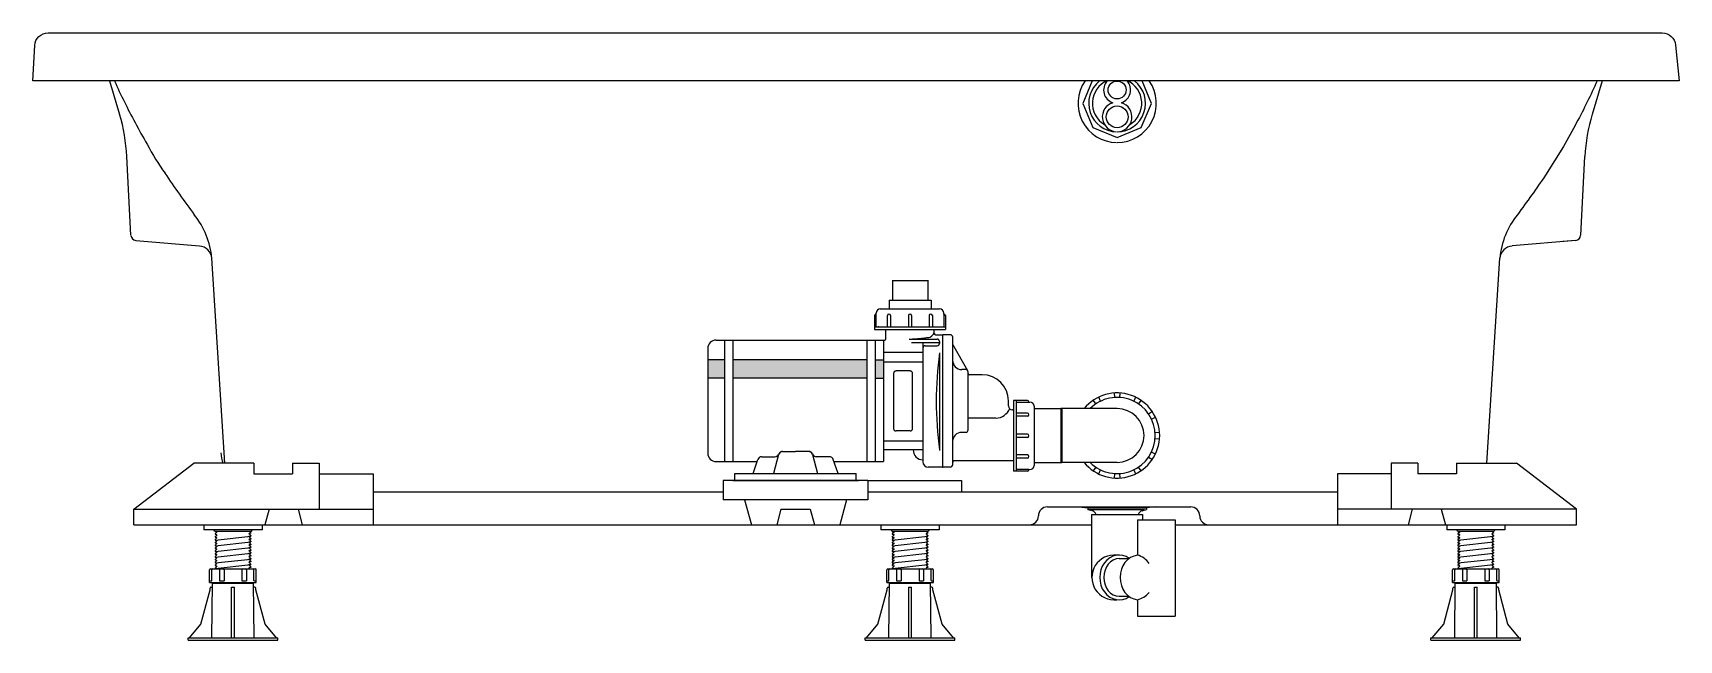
# Model space of a CAD drawing. Header units: millimetres. Extents: x -1244.01 to -1242.51, y 2235.8 to 2236.36.
import ezdxf

# ---------------------------------------------------------------- set-up
doc = ezdxf.new("R2010")
doc.units = ezdxf.units.MM
doc.layers.add('jacuzzi', color=1, linetype='Continuous')

msp = doc.modelspace()

# ---------------------------------------------------------------- hatches: boundary and pattern name
at = {"layer": 'jacuzzi'}
h = msp.add_hatch(color=256, dxfattribs=at)
h.paths.add_polyline_path([(-1243.4, 2236.0593), (-1243.4, 2236.0425), (-1243.3848, 2236.0425), (-1243.3848, 2236.0593)])
h.paths.add_polyline_path([(-1243.2552, 2236.0425), (-1243.2552, 2236.0593), (-1243.3772, 2236.0593), (-1243.3772, 2236.0425)])
h.paths.add_polyline_path([(-1243.24, 2236.0593), (-1243.2476, 2236.0593), (-1243.2476, 2236.0425), (-1243.24, 2236.0425)])

# ---------------------------------------------------------------- linework, layer by layer
for p, q in [((-1243.9451, 2236.3132), (-1243.936, 2236.2828)), ((-1242.5851, 2236.3132), (-1242.5942, 2236.2828)), ((-1242.6204, 2236.2535), (-1242.6367, 2236.2273)), ((-1243.9256, 2236.1726), (-1243.9293, 2236.2445)), ((-1243.9256, 2236.1726), (-1243.9293, 2236.2445)), ((-1242.6046, 2236.1726), (-1242.6008, 2236.2445)), ((-1242.6046, 2236.1726), (-1242.6008, 2236.2445)), ((-1243.9211, 2236.1679), (-1243.8631, 2236.1629)), ((-1242.6091, 2236.1679), (-1242.6671, 2236.1629)), ((-1242.6091, 2236.1679), (-1242.621, 2236.1669)), ((-1243.84, 2235.9649), (-1243.852, 2236.1517)), ((-1242.6902, 2235.9649), (-1242.6782, 2236.1517)), ((-1243.2316, 2236.1315), (-1243.1995, 2236.1315)), ((-1243.2347, 2236.1134), (-1243.1964, 2236.1134)), ((-1243.2465, 2236.1009), (-1243.2465, 2236.1019)), ((-1243.2465, 2236.1008), (-1243.2465, 2236.1018)), ((-1243.2465, 2236.0892), (-1243.2465, 2236.1008)), ((-1243.2428, 2236.1055), (-1243.1887, 2236.1055)), ((-1243.185, 2236.1009), (-1243.185, 2236.1019)), ((-1243.185, 2236.1008), (-1243.185, 2236.1018)), ((-1243.185, 2236.1008), (-1243.185, 2236.0892)), ((-1243.248, 2236.0892), (-1243.1835, 2236.0892)), ((-1243.248, 2236.0868), (-1243.1835, 2236.0868)), ((-1243.2377, 2236.0782), (-1243.2377, 2236.0868)), ((-1243.1936, 2236.0832), (-1243.1936, 2236.0868)), ((-1243.1924, 2236.082), (-1243.1859, 2236.082)), ((-1243.1924, 2236.082), (-1243.1859, 2236.082)), ((-1243.1859, 2235.9614), (-1243.1859, 2236.082)), ((-1243.1859, 2235.9614), (-1243.1859, 2236.082)), ((-1243.1791, 2236.082), (-1243.1859, 2236.082)), ((-1243.4, 2236.0695), (-1243.4, 2235.974)), ((-1243.4, 2236.0695), (-1243.4, 2235.974)), ((-1243.3924, 2236.0771), (-1243.2388, 2236.0771)), ((-1243.3848, 2236.0771), (-1243.3848, 2235.9664)), ((-1243.3848, 2236.0771), (-1243.3848, 2235.9664)), ((-1243.3772, 2236.0771), (-1243.3772, 2235.9664)), ((-1243.3772, 2236.0771), (-1243.3772, 2235.9664)), ((-1243.2552, 2236.0771), (-1243.2552, 2235.9664)), ((-1243.2476, 2236.0771), (-1243.2476, 2235.9664)), ((-1243.24, 2236.0771), (-1243.24, 2235.9772)), ((-1243.24, 2236.0755), (-1243.24, 2235.9772)), ((-1243.24, 2236.0661), (-1243.204, 2236.0661)), ((-1243.2166, 2236.078), (-1243.191, 2236.078)), ((-1243.2144, 2236.0749), (-1243.1888, 2236.0749)), ((-1243.2019, 2236.072), (-1243.191, 2236.072)), ((-1243.1888, 2236.0759), (-1243.1888, 2236.0741)), ((-1243.1888, 2236.0759), (-1243.1888, 2236.0742)), ((-1243.1768, 2235.9637), (-1243.1768, 2236.0797)), ((-1243.1631, 2236.0492), (-1243.1768, 2236.073)), ((-1243.3848, 2236.0593), (-1243.4, 2236.0593)), ((-1243.2552, 2236.0593), (-1243.3772, 2236.0593)), ((-1243.2476, 2236.0593), (-1243.24, 2236.0593)), ((-1243.24, 2236.0573), (-1243.204, 2236.0573)), ((-1243.1888, 2236.0646), (-1243.1888, 2235.9765)), ((-1243.165, 2236.0503), (-1243.1686, 2236.0503)), ((-1243.3848, 2236.0425), (-1243.4, 2236.0425)), ((-1243.2552, 2236.0425), (-1243.3772, 2236.0425)), ((-1243.2476, 2236.0425), (-1243.24, 2236.0425)), ((-1243.2306, 2235.9966), (-1243.2306, 2236.0467)), ((-1243.2156, 2236.049), (-1243.2284, 2236.049)), ((-1243.2134, 2235.9966), (-1243.2134, 2236.0467)), ((-1243.1628, 2235.9954), (-1243.1628, 2236.048)), ((-1243.1499, 2236.0456), (-1243.1616, 2236.0456)), ((-1243.126, 2236.0172), (-1243.126, 2236.0217)), ((-1243.1214, 2236.0222), (-1243.1214, 2235.9577)), ((-1243.119, 2236.0222), (-1243.119, 2235.9577)), ((-1243.119, 2236.0207), (-1243.1064, 2236.0207)), ((-1243.0488, 2236.0222), (-1243.0465, 2236.0188)), ((-1243.0421, 2236.0214), (-1243.0438, 2236.0251)), ((-1243.0298, 2236.0288), (-1243.0295, 2236.0248)), ((-1243.0244, 2236.0248), (-1243.0241, 2236.0288)), ((-1243.0101, 2236.0251), (-1243.0119, 2236.0214)), ((-1243.0074, 2236.0188), (-1243.0051, 2236.0222)), ((-1243.1374, 2236.006), (-1243.1628, 2236.006)), ((-1243.122, 2236.0136), (-1243.1224, 2236.0136)), ((-1243.1027, 2236.0171), (-1243.1027, 2235.9629)), ((-1243.1027, 2236.017), (-1243.1027, 2235.9629)), ((-1243.1027, 2236.0147), (-1243.0774, 2236.0147)), ((-1243.027, 2236.0147), (-1243.0784, 2236.0147)), ((-1243.0784, 2236.0147), (-1243.0784, 2235.9657)), ((-1243.0774, 2236.0147), (-1243.0774, 2235.9657)), ((-1243.0774, 2236.0114), (-1243.0774, 2235.972)), ((-1243.0774, 2236.0113), (-1243.0774, 2235.969)), ((-1242.9949, 2236.012), (-1242.9983, 2236.0097)), ((-1242.9957, 2236.0052), (-1242.992, 2236.007)), ((-1243.2156, 2235.9944), (-1243.2284, 2235.9944)), ((-1243.165, 2235.9931), (-1243.1686, 2235.9931)), ((-1242.9883, 2235.993), (-1242.9924, 2235.9927)), ((-1243.3318, 2235.9756), (-1243.32, 2235.9756)), ((-1243.3318, 2235.9756), (-1243.32, 2235.9756)), ((-1243.3081, 2235.9756), (-1243.32, 2235.9756)), ((-1243.3081, 2235.9756), (-1243.32, 2235.9756)), ((-1243.24, 2235.9853), (-1243.24, 2235.9772)), ((-1243.24, 2235.9853), (-1243.24, 2235.9772)), ((-1243.24, 2235.9853), (-1243.204, 2235.9853)), ((-1243.204, 2235.9772), (-1243.24, 2235.9772)), ((-1243.24, 2235.9772), (-1243.24, 2235.9664)), ((-1243.24, 2235.9772), (-1243.24, 2235.9664)), ((-1243.204, 2235.9853), (-1243.204, 2235.9772)), ((-1243.204, 2235.9853), (-1243.204, 2235.9772)), ((-1243.0774, 2235.975), (-1243.0774, 2235.972)), ((-1242.992, 2235.9733), (-1242.9957, 2235.9751)), ((-1242.9924, 2235.9876), (-1242.9883, 2235.9873)), ((-1243.9231, 2235.9232), (-1243.8682, 2235.9649)), ((-1243.8136, 2235.9649), (-1243.8682, 2235.9649)), ((-1243.8136, 2235.9649), (-1243.8136, 2235.9552)), ((-1243.7785, 2235.9649), (-1243.7541, 2235.9649)), ((-1243.7785, 2235.9649), (-1243.7785, 2235.9552)), ((-1243.7541, 2235.9649), (-1243.7541, 2235.9232)), ((-1243.3924, 2235.9664), (-1243.355, 2235.9664)), ((-1243.3924, 2235.9664), (-1243.355, 2235.9664)), ((-1243.3586, 2235.9555), (-1243.3544, 2235.9683)), ((-1243.3586, 2235.9555), (-1243.3544, 2235.9683)), ((-1243.3508, 2235.9709), (-1243.3389, 2235.9709)), ((-1243.3508, 2235.9708), (-1243.3389, 2235.9708)), ((-1243.3355, 2235.9728), (-1243.34, 2235.9555)), ((-1243.3355, 2235.9728), (-1243.34, 2235.9555)), ((-1243.3045, 2235.9728), (-1243.2999, 2235.9555)), ((-1243.3045, 2235.9728), (-1243.2999, 2235.9555)), ((-1243.2892, 2235.9709), (-1243.3011, 2235.9709)), ((-1243.2892, 2235.9708), (-1243.3011, 2235.9708)), ((-1243.2813, 2235.9555), (-1243.2856, 2235.9683)), ((-1243.2813, 2235.9555), (-1243.2856, 2235.9683)), ((-1243.2849, 2235.9664), (-1243.24, 2235.9664)), ((-1243.204, 2235.968), (-1243.204, 2235.9662)), ((-1243.204, 2235.9679), (-1243.204, 2235.9662)), ((-1243.1859, 2235.9614), (-1243.1992, 2235.9614)), ((-1243.1791, 2235.9614), (-1243.1859, 2235.9614)), ((-1243.1214, 2235.9672), (-1243.1757, 2235.9672)), ((-1243.1027, 2235.9657), (-1243.0774, 2235.9657)), ((-1243.027, 2235.9657), (-1243.0784, 2235.9657)), ((-1243.0465, 2235.9615), (-1243.0488, 2235.9581)), ((-1243.0051, 2235.9581), (-1243.0074, 2235.9615)), ((-1242.9983, 2235.9706), (-1242.9949, 2235.9683)), ((-1242.7529, 2235.9649), (-1242.7772, 2235.9649)), ((-1242.7772, 2235.9649), (-1242.7772, 2235.9232)), ((-1242.7529, 2235.9649), (-1242.7529, 2235.9552)), ((-1242.7178, 2235.9649), (-1242.6632, 2235.9649)), ((-1242.7178, 2235.9649), (-1242.7178, 2235.9552)), ((-1242.6083, 2235.9232), (-1242.6632, 2235.9649)), ((-1243.705, 2235.9552), (-1243.705, 2235.9089)), ((-1243.2541, 2235.9491), (-1243.3859, 2235.9491)), ((-1243.3859, 2235.9491), (-1243.3859, 2235.9316)), ((-1243.3771, 2235.9491), (-1243.2628, 2235.9491)), ((-1243.3752, 2235.9491), (-1243.3752, 2235.9555)), ((-1243.3752, 2235.9491), (-1243.3752, 2235.9555)), ((-1243.3752, 2235.9555), (-1243.2648, 2235.9555)), ((-1243.3752, 2235.9555), (-1243.2648, 2235.9555)), ((-1243.2648, 2235.9491), (-1243.3752, 2235.9491)), ((-1243.2648, 2235.9491), (-1243.2648, 2235.9555)), ((-1243.2648, 2235.9491), (-1243.2648, 2235.9555)), ((-1243.2541, 2235.9491), (-1243.2541, 2235.9316)), ((-1243.2541, 2235.9491), (-1243.1688, 2235.9491)), ((-1243.1688, 2235.9491), (-1243.1688, 2235.9389)), ((-1243.1074, 2235.9592), (-1243.119, 2235.9592)), ((-1243.1074, 2235.9593), (-1243.1064, 2235.9593)), ((-1243.1074, 2235.9592), (-1243.1064, 2235.9592)), ((-1243.0438, 2235.9552), (-1243.0421, 2235.9589)), ((-1243.0295, 2235.9555), (-1243.0298, 2235.9515)), ((-1243.0241, 2235.9515), (-1243.0244, 2235.9555)), ((-1243.0119, 2235.9589), (-1243.0101, 2235.9552)), ((-1242.8263, 2235.9552), (-1242.8263, 2235.9089)), ((-1243.705, 2235.9388), (-1243.3859, 2235.9388)), ((-1243.2541, 2235.9316), (-1243.3859, 2235.9316)), ((-1243.3664, 2235.9316), (-1243.3603, 2235.9089)), ((-1243.2735, 2235.9316), (-1243.2796, 2235.9089)), ((-1243.2541, 2235.9389), (-1242.8263, 2235.9389)), ((-1243.9231, 2235.9232), (-1243.705, 2235.9232)), ((-1243.9231, 2235.9089), (-1243.9231, 2235.9232)), ((-1243.7998, 2235.9232), (-1243.8036, 2235.9089)), ((-1243.7733, 2235.9232), (-1243.7695, 2235.9089)), ((-1243.3334, 2235.9232), (-1243.3372, 2235.9089)), ((-1243.3334, 2235.9232), (-1243.3066, 2235.9232)), ((-1243.3066, 2235.9232), (-1243.3027, 2235.9089)), ((-1243.0905, 2235.9252), (-1242.9599, 2235.9252)), ((-1243.062, 2235.9252), (-1243.0538, 2235.9244)), ((-1243.062, 2235.9252), (-1243.0538, 2235.9244)), ((-1243.0538, 2235.9244), (-1243.0001, 2235.9244)), ((-1243.0538, 2235.9244), (-1243.0538, 2235.9227)), ((-1243.0538, 2235.9244), (-1243.0538, 2235.9227)), ((-1243.0538, 2235.9227), (-1243.002, 2235.9227)), ((-1243.0499, 2235.9217), (-1243.0538, 2235.9227)), ((-1243.05, 2235.8609), (-1243.05, 2235.9182)), ((-1243.05, 2235.9182), (-1243.0039, 2235.9182)), ((-1243.0041, 2235.9217), (-1243.0001, 2235.9227)), ((-1243.0039, 2235.9182), (-1243.0039, 2235.9135)), ((-1242.992, 2235.9252), (-1243.0001, 2235.9244)), ((-1242.992, 2235.9252), (-1243.0001, 2235.9244)), ((-1243.0001, 2235.9244), (-1243.0001, 2235.9227)), ((-1243.0001, 2235.9244), (-1243.0001, 2235.9227)), ((-1242.6083, 2235.9232), (-1242.8263, 2235.9232)), ((-1242.758, 2235.9232), (-1242.7619, 2235.9089)), ((-1242.7316, 2235.9232), (-1242.7278, 2235.9089)), ((-1242.6083, 2235.9089), (-1242.6083, 2235.9232)), ((-1243.9231, 2235.9089), (-1243.05, 2235.9089)), ((-1243.864, 2235.9089), (-1243.8013, 2235.9089)), ((-1243.8592, 2235.9089), (-1243.8592, 2235.9042)), ((-1243.8592, 2235.9089), (-1243.8592, 2235.9042)), ((-1243.8061, 2235.9042), (-1243.8592, 2235.9042)), ((-1243.8494, 2235.9038), (-1243.8494, 2235.9038)), ((-1243.8494, 2235.903), (-1243.8484, 2235.903)), ((-1243.8489, 2235.903), (-1243.8489, 2235.9028)), ((-1243.8489, 2235.9028), (-1243.8474, 2235.9026)), ((-1243.8473, 2235.9023), (-1243.8489, 2235.9006)), ((-1243.8489, 2235.9006), (-1243.8489, 2235.9002)), ((-1243.8489, 2235.9002), (-1243.8474, 2235.9)), ((-1243.8484, 2235.903), (-1243.8159, 2235.903)), ((-1243.818, 2235.9006), (-1243.8164, 2235.8989)), ((-1243.8164, 2235.9011), (-1243.8179, 2235.9009)), ((-1243.8171, 2235.9022), (-1243.8164, 2235.9015)), ((-1243.8164, 2235.9015), (-1243.8164, 2235.9011)), ((-1243.8061, 2235.9089), (-1243.8061, 2235.9042)), ((-1243.8061, 2235.9089), (-1243.8061, 2235.9042)), ((-1243.247, 2235.9089), (-1243.1843, 2235.9089)), ((-1243.2422, 2235.9089), (-1243.2422, 2235.9042)), ((-1243.2422, 2235.9089), (-1243.2422, 2235.9042)), ((-1243.1891, 2235.9042), (-1243.2422, 2235.9042)), ((-1243.2324, 2235.9038), (-1243.2324, 2235.9038)), ((-1243.2324, 2235.903), (-1243.2314, 2235.903)), ((-1243.232, 2235.903), (-1243.232, 2235.9028)), ((-1243.232, 2235.9028), (-1243.2304, 2235.9026)), ((-1243.2303, 2235.9023), (-1243.232, 2235.9006)), ((-1243.232, 2235.9006), (-1243.232, 2235.9002)), ((-1243.232, 2235.9002), (-1243.2304, 2235.9)), ((-1243.2314, 2235.903), (-1243.1989, 2235.903)), ((-1243.2011, 2235.9006), (-1243.1994, 2235.8989)), ((-1243.1994, 2235.9011), (-1243.201, 2235.9009)), ((-1243.2001, 2235.9022), (-1243.1994, 2235.9015)), ((-1243.1994, 2235.9015), (-1243.1994, 2235.9011)), ((-1243.1891, 2235.9089), (-1243.1891, 2235.9042)), ((-1243.1891, 2235.9089), (-1243.1891, 2235.9042)), ((-1243.0085, 2235.9135), (-1243.0085, 2235.8812)), ((-1243.0085, 2235.9135), (-1242.9741, 2235.9135)), ((-1242.9741, 2235.9135), (-1242.9741, 2235.8257)), ((-1242.9741, 2235.9089), (-1242.6083, 2235.9089)), ((-1242.7315, 2235.9089), (-1242.6688, 2235.9089)), ((-1242.7267, 2235.9089), (-1242.7267, 2235.9042)), ((-1242.7267, 2235.9089), (-1242.7267, 2235.9042)), ((-1242.6736, 2235.9042), (-1242.7267, 2235.9042)), ((-1242.7169, 2235.9038), (-1242.7169, 2235.9038)), ((-1242.7169, 2235.903), (-1242.7159, 2235.903)), ((-1242.7164, 2235.903), (-1242.7164, 2235.9028)), ((-1242.7164, 2235.9028), (-1242.7149, 2235.9026)), ((-1242.7148, 2235.9023), (-1242.7164, 2235.9006)), ((-1242.7164, 2235.9006), (-1242.7164, 2235.9002)), ((-1242.7164, 2235.9002), (-1242.7149, 2235.9)), ((-1242.7159, 2235.903), (-1242.6834, 2235.903)), ((-1242.6855, 2235.9006), (-1242.6839, 2235.8989)), ((-1242.6839, 2235.9011), (-1242.6854, 2235.9009)), ((-1242.6846, 2235.9022), (-1242.6839, 2235.9015)), ((-1242.6839, 2235.9015), (-1242.6839, 2235.9011)), ((-1242.6736, 2235.9089), (-1242.6736, 2235.9042)), ((-1242.6736, 2235.9089), (-1242.6736, 2235.9042)), ((-1243.8494, 2235.8986), (-1243.8494, 2235.8986)), ((-1243.8473, 2235.8997), (-1243.8489, 2235.898)), ((-1243.8489, 2235.895), (-1243.8164, 2235.8985)), ((-1243.8489, 2235.898), (-1243.8489, 2235.8976)), ((-1243.8489, 2235.8976), (-1243.8474, 2235.8974)), ((-1243.8473, 2235.8971), (-1243.8489, 2235.8954)), ((-1243.8489, 2235.8954), (-1243.8489, 2235.895)), ((-1243.8489, 2235.895), (-1243.8474, 2235.8948)), ((-1243.8473, 2235.8945), (-1243.8489, 2235.8928)), ((-1243.8489, 2235.8898), (-1243.8164, 2235.8933)), ((-1243.8489, 2235.8928), (-1243.8489, 2235.8924)), ((-1243.8489, 2235.8924), (-1243.8474, 2235.8922)), ((-1243.8473, 2235.8919), (-1243.8489, 2235.8902)), ((-1243.8489, 2235.8902), (-1243.8489, 2235.8898)), ((-1243.8489, 2235.8898), (-1243.8474, 2235.8896)), ((-1243.8473, 2235.8893), (-1243.8489, 2235.8876)), ((-1243.8489, 2235.8846), (-1243.8164, 2235.8881)), ((-1243.8489, 2235.8876), (-1243.8489, 2235.8872)), ((-1243.8489, 2235.8872), (-1243.8474, 2235.887)), ((-1243.8473, 2235.8867), (-1243.8489, 2235.885)), ((-1243.8489, 2235.885), (-1243.8489, 2235.8846)), ((-1243.818, 2235.898), (-1243.8164, 2235.8963)), ((-1243.818, 2235.8954), (-1243.8164, 2235.8937)), ((-1243.818, 2235.8928), (-1243.8164, 2235.8911)), ((-1243.818, 2235.8902), (-1243.8164, 2235.8885)), ((-1243.818, 2235.8876), (-1243.8164, 2235.886)), ((-1243.818, 2235.885), (-1243.8164, 2235.8834)), ((-1243.8164, 2235.8985), (-1243.8179, 2235.8983)), ((-1243.8164, 2235.8959), (-1243.8179, 2235.8957)), ((-1243.8164, 2235.8933), (-1243.8179, 2235.8931)), ((-1243.8164, 2235.8907), (-1243.8179, 2235.8905)), ((-1243.8164, 2235.8881), (-1243.8179, 2235.8879)), ((-1243.8164, 2235.8855), (-1243.8179, 2235.8853)), ((-1243.8164, 2235.8989), (-1243.8164, 2235.8985)), ((-1243.8164, 2235.8963), (-1243.8164, 2235.8959)), ((-1243.8164, 2235.8937), (-1243.8164, 2235.8933)), ((-1243.8164, 2235.8911), (-1243.8164, 2235.8907)), ((-1243.8164, 2235.8885), (-1243.8164, 2235.8881)), ((-1243.8164, 2235.886), (-1243.8164, 2235.8855)), ((-1243.2324, 2235.8986), (-1243.2324, 2235.8986)), ((-1243.2303, 2235.8997), (-1243.232, 2235.898)), ((-1243.232, 2235.895), (-1243.1994, 2235.8985)), ((-1243.232, 2235.898), (-1243.232, 2235.8976)), ((-1243.232, 2235.8976), (-1243.2304, 2235.8974)), ((-1243.2303, 2235.8971), (-1243.232, 2235.8954)), ((-1243.232, 2235.8954), (-1243.232, 2235.895)), ((-1243.232, 2235.895), (-1243.2304, 2235.8948)), ((-1243.2303, 2235.8945), (-1243.232, 2235.8928)), ((-1243.232, 2235.8898), (-1243.1994, 2235.8933)), ((-1243.232, 2235.8928), (-1243.232, 2235.8924)), ((-1243.232, 2235.8924), (-1243.2304, 2235.8922)), ((-1243.2303, 2235.8919), (-1243.232, 2235.8902)), ((-1243.232, 2235.8902), (-1243.232, 2235.8898)), ((-1243.232, 2235.8898), (-1243.2304, 2235.8896)), ((-1243.2303, 2235.8893), (-1243.232, 2235.8876)), ((-1243.232, 2235.8846), (-1243.1994, 2235.8881)), ((-1243.232, 2235.8876), (-1243.232, 2235.8872)), ((-1243.232, 2235.8872), (-1243.2304, 2235.887)), ((-1243.2303, 2235.8867), (-1243.232, 2235.885)), ((-1243.232, 2235.885), (-1243.232, 2235.8846)), ((-1243.2011, 2235.898), (-1243.1994, 2235.8963)), ((-1243.2011, 2235.8954), (-1243.1994, 2235.8937)), ((-1243.2011, 2235.8928), (-1243.1994, 2235.8911)), ((-1243.2011, 2235.8902), (-1243.1994, 2235.8885)), ((-1243.2011, 2235.8876), (-1243.1994, 2235.886)), ((-1243.2011, 2235.885), (-1243.1994, 2235.8834)), ((-1243.1994, 2235.8985), (-1243.201, 2235.8983)), ((-1243.1994, 2235.8959), (-1243.201, 2235.8957)), ((-1243.1994, 2235.8933), (-1243.201, 2235.8931)), ((-1243.1994, 2235.8907), (-1243.201, 2235.8905)), ((-1243.1994, 2235.8881), (-1243.201, 2235.8879)), ((-1243.1994, 2235.8855), (-1243.201, 2235.8853)), ((-1243.1994, 2235.8989), (-1243.1994, 2235.8985)), ((-1243.1994, 2235.8963), (-1243.1994, 2235.8959)), ((-1243.1994, 2235.8937), (-1243.1994, 2235.8933)), ((-1243.1994, 2235.8911), (-1243.1994, 2235.8907)), ((-1243.1994, 2235.8885), (-1243.1994, 2235.8881)), ((-1243.1994, 2235.886), (-1243.1994, 2235.8855)), ((-1242.7169, 2235.8986), (-1242.7169, 2235.8986)), ((-1242.7148, 2235.8997), (-1242.7164, 2235.898)), ((-1242.7164, 2235.895), (-1242.6839, 2235.8985)), ((-1242.7164, 2235.898), (-1242.7164, 2235.8976)), ((-1242.7164, 2235.8976), (-1242.7149, 2235.8974)), ((-1242.7148, 2235.8971), (-1242.7164, 2235.8954)), ((-1242.7164, 2235.8954), (-1242.7164, 2235.895)), ((-1242.7164, 2235.895), (-1242.7149, 2235.8948)), ((-1242.7148, 2235.8945), (-1242.7164, 2235.8928)), ((-1242.7164, 2235.8898), (-1242.6839, 2235.8933)), ((-1242.7164, 2235.8928), (-1242.7164, 2235.8924)), ((-1242.7164, 2235.8924), (-1242.7149, 2235.8922)), ((-1242.7148, 2235.8919), (-1242.7164, 2235.8902)), ((-1242.7164, 2235.8902), (-1242.7164, 2235.8898)), ((-1242.7164, 2235.8898), (-1242.7149, 2235.8896)), ((-1242.7148, 2235.8893), (-1242.7164, 2235.8876)), ((-1242.7164, 2235.8846), (-1242.6839, 2235.8881)), ((-1242.7164, 2235.8876), (-1242.7164, 2235.8872)), ((-1242.7164, 2235.8872), (-1242.7149, 2235.887)), ((-1242.7148, 2235.8867), (-1242.7164, 2235.885)), ((-1242.7164, 2235.885), (-1242.7164, 2235.8846)), ((-1242.6855, 2235.898), (-1242.6839, 2235.8963)), ((-1242.6855, 2235.8954), (-1242.6839, 2235.8937)), ((-1242.6855, 2235.8928), (-1242.6839, 2235.8911)), ((-1242.6855, 2235.8902), (-1242.6839, 2235.8885)), ((-1242.6855, 2235.8876), (-1242.6839, 2235.886)), ((-1242.6855, 2235.885), (-1242.6839, 2235.8834)), ((-1242.6839, 2235.8985), (-1242.6854, 2235.8983)), ((-1242.6839, 2235.8959), (-1242.6854, 2235.8957)), ((-1242.6839, 2235.8933), (-1242.6854, 2235.8931)), ((-1242.6839, 2235.8907), (-1242.6854, 2235.8905)), ((-1242.6839, 2235.8881), (-1242.6854, 2235.8879)), ((-1242.6839, 2235.8855), (-1242.6854, 2235.8853)), ((-1242.6839, 2235.8989), (-1242.6839, 2235.8985)), ((-1242.6839, 2235.8963), (-1242.6839, 2235.8959)), ((-1242.6839, 2235.8937), (-1242.6839, 2235.8933)), ((-1242.6839, 2235.8911), (-1242.6839, 2235.8907)), ((-1242.6839, 2235.8885), (-1242.6839, 2235.8881)), ((-1242.6839, 2235.886), (-1242.6839, 2235.8855)), ((-1243.8489, 2235.8846), (-1243.8474, 2235.8844)), ((-1243.8473, 2235.8841), (-1243.8489, 2235.8825)), ((-1243.8489, 2235.8794), (-1243.8164, 2235.8829)), ((-1243.8489, 2235.8825), (-1243.8489, 2235.882)), ((-1243.8489, 2235.882), (-1243.8474, 2235.8818)), ((-1243.8473, 2235.8815), (-1243.8489, 2235.8799)), ((-1243.8489, 2235.8799), (-1243.8489, 2235.8794)), ((-1243.8489, 2235.8794), (-1243.8474, 2235.8792)), ((-1243.8473, 2235.8789), (-1243.8489, 2235.8773)), ((-1243.8489, 2235.8743), (-1243.8164, 2235.8777)), ((-1243.8489, 2235.8773), (-1243.8489, 2235.8768)), ((-1243.8489, 2235.8768), (-1243.8474, 2235.8767)), ((-1243.8473, 2235.8763), (-1243.8489, 2235.8747)), ((-1243.8489, 2235.8747), (-1243.8489, 2235.8743)), ((-1243.8489, 2235.8743), (-1243.8474, 2235.8741)), ((-1243.8473, 2235.8737), (-1243.8489, 2235.8721)), ((-1243.8489, 2235.8691), (-1243.8164, 2235.8726)), ((-1243.8489, 2235.8721), (-1243.8489, 2235.8717)), ((-1243.8489, 2235.8717), (-1243.8474, 2235.8715)), ((-1243.8473, 2235.8711), (-1243.8489, 2235.8695)), ((-1243.818, 2235.8824), (-1243.8164, 2235.8808)), ((-1243.818, 2235.8798), (-1243.8164, 2235.8782)), ((-1243.818, 2235.8772), (-1243.8164, 2235.8756)), ((-1243.818, 2235.8746), (-1243.8164, 2235.873)), ((-1243.818, 2235.8721), (-1243.8164, 2235.8704)), ((-1243.8164, 2235.8829), (-1243.8179, 2235.8827)), ((-1243.8164, 2235.8803), (-1243.8179, 2235.8802)), ((-1243.8164, 2235.8777), (-1243.8179, 2235.8776)), ((-1243.8164, 2235.8752), (-1243.8179, 2235.875)), ((-1243.8164, 2235.8726), (-1243.8179, 2235.8724)), ((-1243.8164, 2235.8834), (-1243.8164, 2235.8829)), ((-1243.8164, 2235.8808), (-1243.8164, 2235.8803)), ((-1243.8164, 2235.8782), (-1243.8164, 2235.8777)), ((-1243.8164, 2235.8756), (-1243.8164, 2235.8752)), ((-1243.8164, 2235.873), (-1243.8164, 2235.8726)), ((-1243.8164, 2235.8704), (-1243.8164, 2235.87)), ((-1243.232, 2235.8846), (-1243.2304, 2235.8844)), ((-1243.2303, 2235.8841), (-1243.232, 2235.8825)), ((-1243.232, 2235.8794), (-1243.1994, 2235.8829)), ((-1243.232, 2235.8825), (-1243.232, 2235.882)), ((-1243.232, 2235.882), (-1243.2304, 2235.8818)), ((-1243.2303, 2235.8815), (-1243.232, 2235.8799)), ((-1243.232, 2235.8799), (-1243.232, 2235.8794)), ((-1243.232, 2235.8794), (-1243.2304, 2235.8792)), ((-1243.2303, 2235.8789), (-1243.232, 2235.8773)), ((-1243.232, 2235.8743), (-1243.1994, 2235.8777)), ((-1243.232, 2235.8773), (-1243.232, 2235.8768)), ((-1243.232, 2235.8768), (-1243.2304, 2235.8767)), ((-1243.2303, 2235.8763), (-1243.232, 2235.8747)), ((-1243.232, 2235.8747), (-1243.232, 2235.8743)), ((-1243.232, 2235.8743), (-1243.2304, 2235.8741)), ((-1243.2303, 2235.8737), (-1243.232, 2235.8721)), ((-1243.232, 2235.8691), (-1243.1994, 2235.8726)), ((-1243.232, 2235.8721), (-1243.232, 2235.8717)), ((-1243.232, 2235.8717), (-1243.2304, 2235.8715)), ((-1243.2303, 2235.8711), (-1243.232, 2235.8695)), ((-1243.2011, 2235.8824), (-1243.1994, 2235.8808)), ((-1243.2011, 2235.8798), (-1243.1994, 2235.8782)), ((-1243.2011, 2235.8772), (-1243.1994, 2235.8756)), ((-1243.2011, 2235.8746), (-1243.1994, 2235.873)), ((-1243.2011, 2235.8721), (-1243.1994, 2235.8704)), ((-1243.1994, 2235.8829), (-1243.201, 2235.8827)), ((-1243.1994, 2235.8803), (-1243.201, 2235.8802)), ((-1243.1994, 2235.8777), (-1243.201, 2235.8776)), ((-1243.1994, 2235.8752), (-1243.201, 2235.875)), ((-1243.1994, 2235.8726), (-1243.201, 2235.8724)), ((-1243.1994, 2235.8834), (-1243.1994, 2235.8829)), ((-1243.1994, 2235.8808), (-1243.1994, 2235.8803)), ((-1243.1994, 2235.8782), (-1243.1994, 2235.8777)), ((-1243.1994, 2235.8756), (-1243.1994, 2235.8752)), ((-1243.1994, 2235.873), (-1243.1994, 2235.8726)), ((-1243.1994, 2235.8704), (-1243.1994, 2235.87)), ((-1243.0252, 2235.8781), (-1243.0163, 2235.8781)), ((-1242.7164, 2235.8846), (-1242.7149, 2235.8844)), ((-1242.7148, 2235.8841), (-1242.7164, 2235.8825)), ((-1242.7164, 2235.8794), (-1242.6839, 2235.8829)), ((-1242.7164, 2235.8825), (-1242.7164, 2235.882)), ((-1242.7164, 2235.882), (-1242.7149, 2235.8818)), ((-1242.7148, 2235.8815), (-1242.7164, 2235.8799)), ((-1242.7164, 2235.8799), (-1242.7164, 2235.8794)), ((-1242.7164, 2235.8794), (-1242.7149, 2235.8792)), ((-1242.7148, 2235.8789), (-1242.7164, 2235.8773)), ((-1242.7164, 2235.8743), (-1242.6839, 2235.8777)), ((-1242.7164, 2235.8773), (-1242.7164, 2235.8768)), ((-1242.7164, 2235.8768), (-1242.7149, 2235.8767)), ((-1242.7148, 2235.8763), (-1242.7164, 2235.8747)), ((-1242.7164, 2235.8747), (-1242.7164, 2235.8743)), ((-1242.7164, 2235.8743), (-1242.7149, 2235.8741)), ((-1242.7148, 2235.8737), (-1242.7164, 2235.8721)), ((-1242.7164, 2235.8691), (-1242.6839, 2235.8726)), ((-1242.7164, 2235.8721), (-1242.7164, 2235.8717)), ((-1242.7164, 2235.8717), (-1242.7149, 2235.8715)), ((-1242.7148, 2235.8711), (-1242.7164, 2235.8695)), ((-1242.6855, 2235.8824), (-1242.6839, 2235.8808)), ((-1242.6855, 2235.8798), (-1242.6839, 2235.8782)), ((-1242.6855, 2235.8772), (-1242.6839, 2235.8756)), ((-1242.6855, 2235.8746), (-1242.6839, 2235.873)), ((-1242.6855, 2235.8721), (-1242.6839, 2235.8704)), ((-1242.6839, 2235.8829), (-1242.6854, 2235.8827)), ((-1242.6839, 2235.8803), (-1242.6854, 2235.8802)), ((-1242.6839, 2235.8777), (-1242.6854, 2235.8776)), ((-1242.6839, 2235.8752), (-1242.6854, 2235.875)), ((-1242.6839, 2235.8726), (-1242.6854, 2235.8724)), ((-1242.6839, 2235.8834), (-1242.6839, 2235.8829)), ((-1242.6839, 2235.8808), (-1242.6839, 2235.8803)), ((-1242.6839, 2235.8782), (-1242.6839, 2235.8777)), ((-1242.6839, 2235.8756), (-1242.6839, 2235.8752)), ((-1242.6839, 2235.873), (-1242.6839, 2235.8726)), ((-1242.6839, 2235.8704), (-1242.6839, 2235.87)), ((-1243.8539, 2235.8564), (-1243.8539, 2235.8679)), ((-1243.8539, 2235.8577), (-1243.8523, 2235.8577)), ((-1243.8539, 2235.8564), (-1243.8539, 2235.8573)), ((-1243.8539, 2235.8564), (-1243.8114, 2235.8564)), ((-1243.8531, 2235.8687), (-1243.8122, 2235.8687)), ((-1243.8519, 2235.8581), (-1243.8519, 2235.8679)), ((-1243.8519, 2235.8063), (-1243.8514, 2235.8558)), ((-1243.8514, 2235.8558), (-1243.8139, 2235.8558)), ((-1243.8492, 2235.8687), (-1243.8162, 2235.8687)), ((-1243.8489, 2235.8695), (-1243.8489, 2235.8691)), ((-1243.8489, 2235.8691), (-1243.8474, 2235.8689)), ((-1243.8449, 2235.8687), (-1243.8449, 2235.8577)), ((-1243.8449, 2235.8577), (-1243.8408, 2235.8577)), ((-1243.8408, 2235.8687), (-1243.8408, 2235.8577)), ((-1243.8245, 2235.8687), (-1243.8245, 2235.8577)), ((-1243.8245, 2235.8577), (-1243.8204, 2235.8577)), ((-1243.8204, 2235.8687), (-1243.8204, 2235.8577)), ((-1243.818, 2235.8695), (-1243.8173, 2235.8687)), ((-1243.8164, 2235.87), (-1243.8179, 2235.8698)), ((-1243.8134, 2235.8063), (-1243.8139, 2235.8558)), ((-1243.8135, 2235.8581), (-1243.8135, 2235.8679)), ((-1243.8131, 2235.8577), (-1243.8114, 2235.8577)), ((-1243.8114, 2235.8573), (-1243.8114, 2235.8679)), ((-1243.8114, 2235.8564), (-1243.8114, 2235.8573)), ((-1243.2369, 2235.8564), (-1243.2369, 2235.8679)), ((-1243.2369, 2235.8577), (-1243.2353, 2235.8577)), ((-1243.2369, 2235.8564), (-1243.2369, 2235.8573)), ((-1243.2369, 2235.8564), (-1243.1944, 2235.8564)), ((-1243.2361, 2235.8687), (-1243.1953, 2235.8687)), ((-1243.2349, 2235.8581), (-1243.2349, 2235.8679)), ((-1243.2349, 2235.8063), (-1243.2345, 2235.8558)), ((-1243.2345, 2235.8558), (-1243.1969, 2235.8558)), ((-1243.2322, 2235.8687), (-1243.1992, 2235.8687)), ((-1243.232, 2235.8695), (-1243.232, 2235.8691)), ((-1243.232, 2235.8691), (-1243.2304, 2235.8689)), ((-1243.2279, 2235.8687), (-1243.2279, 2235.8577)), ((-1243.2279, 2235.8577), (-1243.2238, 2235.8577)), ((-1243.2238, 2235.8687), (-1243.2238, 2235.8577)), ((-1243.2075, 2235.8687), (-1243.2075, 2235.8577)), ((-1243.2075, 2235.8577), (-1243.2034, 2235.8577)), ((-1243.2034, 2235.8687), (-1243.2034, 2235.8577)), ((-1243.2011, 2235.8695), (-1243.2003, 2235.8687)), ((-1243.1994, 2235.87), (-1243.201, 2235.8698)), ((-1243.1965, 2235.8063), (-1243.1969, 2235.8558)), ((-1243.1965, 2235.8581), (-1243.1965, 2235.8679)), ((-1243.1961, 2235.8577), (-1243.1944, 2235.8577)), ((-1243.1944, 2235.8573), (-1243.1944, 2235.8679)), ((-1243.1944, 2235.8564), (-1243.1944, 2235.8573)), ((-1242.7214, 2235.8564), (-1242.7214, 2235.8679)), ((-1242.7214, 2235.8577), (-1242.7198, 2235.8577)), ((-1242.7214, 2235.8564), (-1242.7214, 2235.8573)), ((-1242.7214, 2235.8564), (-1242.6789, 2235.8564)), ((-1242.7206, 2235.8687), (-1242.6797, 2235.8687)), ((-1242.7194, 2235.8581), (-1242.7194, 2235.8679)), ((-1242.7194, 2235.8063), (-1242.7189, 2235.8558)), ((-1242.7189, 2235.8558), (-1242.6814, 2235.8558)), ((-1242.7167, 2235.8687), (-1242.6837, 2235.8687)), ((-1242.7164, 2235.8695), (-1242.7164, 2235.8691)), ((-1242.7164, 2235.8691), (-1242.7149, 2235.8689)), ((-1242.7124, 2235.8687), (-1242.7124, 2235.8577)), ((-1242.7124, 2235.8577), (-1242.7083, 2235.8577)), ((-1242.7083, 2235.8687), (-1242.7083, 2235.8577)), ((-1242.692, 2235.8687), (-1242.692, 2235.8577)), ((-1242.692, 2235.8577), (-1242.6879, 2235.8577)), ((-1242.6879, 2235.8687), (-1242.6879, 2235.8577)), ((-1242.6855, 2235.8695), (-1242.6848, 2235.8687)), ((-1242.6839, 2235.87), (-1242.6854, 2235.8698)), ((-1242.6809, 2235.8063), (-1242.6814, 2235.8558)), ((-1242.681, 2235.8581), (-1242.681, 2235.8679)), ((-1242.6806, 2235.8577), (-1242.6789, 2235.8577)), ((-1242.6789, 2235.8573), (-1242.6789, 2235.8679)), ((-1242.6789, 2235.8564), (-1242.6789, 2235.8573)), ((-1243.8619, 2235.8183), (-1243.8535, 2235.8496)), ((-1243.8535, 2235.8496), (-1243.8535, 2235.8512)), ((-1243.8527, 2235.852), (-1243.8514, 2235.852)), ((-1243.8339, 2235.852), (-1243.8314, 2235.852)), ((-1243.8339, 2235.8059), (-1243.8339, 2235.852)), ((-1243.8314, 2235.8059), (-1243.8314, 2235.852)), ((-1243.8127, 2235.852), (-1243.8139, 2235.852)), ((-1243.8118, 2235.8496), (-1243.8118, 2235.8512)), ((-1243.8034, 2235.8183), (-1243.8118, 2235.8496)), ((-1243.2449, 2235.8183), (-1243.2365, 2235.8496)), ((-1243.2365, 2235.8496), (-1243.2365, 2235.8512)), ((-1243.2357, 2235.852), (-1243.2345, 2235.852)), ((-1243.2169, 2235.852), (-1243.2145, 2235.852)), ((-1243.2169, 2235.8059), (-1243.2169, 2235.852)), ((-1243.2145, 2235.8059), (-1243.2145, 2235.852)), ((-1243.1957, 2235.852), (-1243.1969, 2235.852)), ((-1243.1949, 2235.8496), (-1243.1949, 2235.8512)), ((-1243.1865, 2235.8183), (-1243.1949, 2235.8496)), ((-1243.0252, 2235.8438), (-1243.0221, 2235.8438)), ((-1243.0221, 2235.8438), (-1243.0163, 2235.8438)), ((-1243.0085, 2235.8406), (-1243.0085, 2235.8257)), ((-1242.7294, 2235.8183), (-1242.721, 2235.8496)), ((-1242.721, 2235.8496), (-1242.721, 2235.8512)), ((-1242.7202, 2235.852), (-1242.7189, 2235.852)), ((-1242.7014, 2235.852), (-1242.6989, 2235.852)), ((-1242.7014, 2235.8059), (-1242.7014, 2235.852)), ((-1242.6989, 2235.8059), (-1242.6989, 2235.852)), ((-1242.6802, 2235.852), (-1242.6814, 2235.852)), ((-1242.6793, 2235.8496), (-1242.6793, 2235.8512)), ((-1242.6709, 2235.8183), (-1242.6793, 2235.8496)), ((-1243.0085, 2235.8257), (-1242.9741, 2235.8257)), ((-1243.8723, 2235.8059), (-1243.8619, 2235.8183)), ((-1243.7931, 2235.8059), (-1243.8034, 2235.8183)), ((-1243.2553, 2235.8059), (-1243.2449, 2235.8183)), ((-1243.1761, 2235.8059), (-1243.1865, 2235.8183)), ((-1242.7398, 2235.8059), (-1242.7294, 2235.8183)), ((-1242.6606, 2235.8059), (-1242.6709, 2235.8183)), ((-1243.8735, 2235.8059), (-1243.7918, 2235.8059)), ((-1243.8735, 2235.8039), (-1243.8735, 2235.8059)), ((-1243.8735, 2235.8039), (-1243.7918, 2235.8039)), ((-1243.7918, 2235.8039), (-1243.7918, 2235.8059)), ((-1243.2565, 2235.8059), (-1243.1748, 2235.8059)), ((-1243.2565, 2235.8039), (-1243.2565, 2235.8059)), ((-1243.2565, 2235.8039), (-1243.1748, 2235.8039)), ((-1243.1748, 2235.8039), (-1243.1748, 2235.8059)), ((-1242.741, 2235.8059), (-1242.6593, 2235.8059)), ((-1242.741, 2235.8039), (-1242.741, 2235.8059)), ((-1242.741, 2235.8039), (-1242.6593, 2235.8039)), ((-1242.6593, 2235.8039), (-1242.6593, 2235.8059))]:
    msp.add_line(p, q, dxfattribs=at)
msp.add_lwpolyline([(-1244.0133, 2236.3455, -0.396768), (-1244.0011, 2236.357), (-1242.5303, 2236.357, -0.385314), (-1242.5181, 2236.3459), (-1242.5149, 2236.3132), (-1244.0149, 2236.3132)], format="xyb", close=True, dxfattribs=at)
for points in [[(-1243.0496, 2236.3132), (-1243.0581, 2236.2928), (-1243.049, 2236.2708), (-1243.027, 2236.2617)], [(-1243.027, 2236.2617), (-1243.005, 2236.2708), (-1242.9958, 2236.2928), (-1243.0043, 2236.3132)], [(-1243.2316, 2236.1316), (-1243.2316, 2236.1134)], [(-1243.1995, 2236.1316), (-1243.1995, 2236.1134)], [(-1243.2347, 2236.1134), (-1243.2347, 2236.1055)], [(-1243.1964, 2236.1134), (-1243.1964, 2236.1055)], [(-1243.248, 2236.0994), (-1243.248, 2236.0868)], [(-1243.2364, 2236.0994), (-1243.2364, 2236.0892)], [(-1243.2335, 2236.0994), (-1243.2335, 2236.0892)], [(-1243.2172, 2236.0994), (-1243.2172, 2236.0892)], [(-1243.2143, 2236.0994), (-1243.2143, 2236.0892)], [(-1243.1982, 2236.0994), (-1243.1982, 2236.0892)], [(-1243.1953, 2236.0994), (-1243.1953, 2236.0892)], [(-1243.1835, 2236.0994), (-1243.1835, 2236.0868)], [(-1243.204, 2236.0749), (-1243.204, 2235.9853)], [(-1243.1088, 2236.0222), (-1243.1214, 2236.0222)], [(-1243.1088, 2236.0106), (-1243.119, 2236.0106)], [(-1243.1088, 2236.0077), (-1243.119, 2236.0077)], [(-1243.1088, 2235.9914), (-1243.119, 2235.9914)], [(-1243.204, 2235.9772), (-1243.204, 2235.9732), (-1243.204, 2235.968)], [(-1243.204, 2235.9772), (-1243.204, 2235.9732), (-1243.204, 2235.9679)], [(-1243.1088, 2235.9885), (-1243.119, 2235.9885)], [(-1243.1088, 2235.9725), (-1243.119, 2235.9725)], [(-1243.1088, 2235.9695), (-1243.119, 2235.9695)], [(-1243.8136, 2235.9552), (-1243.7785, 2235.9552)], [(-1243.7541, 2235.9552), (-1243.705, 2235.9552)], [(-1243.1088, 2235.9577), (-1243.1214, 2235.9577)], [(-1242.7772, 2235.9552), (-1242.8263, 2235.9552)], [(-1242.7178, 2235.9552), (-1242.7529, 2235.9552)]]:
    msp.add_lwpolyline(points, dxfattribs=at)
msp.add_lwpolyline([(-1243.2166, 2236.078, 0.008376), (-1243.2101, 2236.0784, 0.008376), (-1243.2036, 2236.079, 0.00574), (-1243.1992, 2236.0795, 0.000724), (-1243.1986, 2236.0796)], format="xyb", dxfattribs=at)
for centre, radius in [((-1243.027, 2236.305), 0.00817), ((-1243.027, 2236.2805), 0.00993)]:
    msp.add_circle(centre, radius, dxfattribs=at)
for centre, radius, start, end in [((-1243.027, 2236.2928), 0.0357, 145.0254, 269.2976), ((-1243.027, 2236.2928), 0.0259, 127.9118, 269.0332), ((-1243.027, 2236.2928), 0.0225, 113.5565, 239.2486), ((-1243.027, 2236.305), 0.0123, 137.936, 251.3518), ((-1243.027, 2236.2928), 0.0259, 270, 52.0882), ((-1243.027, 2236.2928), 0.0357, 270, 34.9746), ((-1243.027, 2236.305), 0.0123, 288.6482, 42.064), ((-1243.027, 2236.2928), 0.0225, 300.7514, 66.4435), ((-1243.027, 2236.2805), 0.0135, 106.8991, 268.1394), ((-1243.027, 2236.2805), 0.0135, 270, 73.1009), ((-1244.0924, 2236.236), 0.1633, 3, 16.664), ((-1242.4377, 2236.236), 0.1633, 163.336, 177), ((-1243.6671, 2236.3875), 0.2772, 208.4143, 214.8539), ((-1243.9252, 2236.1453), 0.0735, 5, 38.7727), ((-1242.605, 2236.1453), 0.0735, 141.2273, 175), ((-1243.9207, 2236.1728), 0.0049, 183, 265), ((-1242.6095, 2236.1728), 0.0049, 275, 357), ((-1243.8642, 2236.1506), 0.0123, 5, 85), ((-1242.666, 2236.1506), 0.0123, 95, 175), ((-1243.2465, 2236.0994), 0.00147, 90, 180), ((-1243.2428, 2236.1018), 0.00368, 90, 180), ((-1243.2349, 2236.0994), 0.00147, 0, 180), ((-1243.2157, 2236.0994), 0.00147, 0, 180), ((-1243.1968, 2236.0994), 0.00147, 0, 180), ((-1243.1887, 2236.1018), 0.00368, 0, 90), ((-1243.185, 2236.0994), 0.00147, 0, 90), ((-1243.1999, 2236.0859), 0.00652, 273.3278, 346.1608), ((-1243.1924, 2236.0832), 0.00116, 180, 270), ((-1243.1924, 2236.0832), 0.00116, 180, 270), ((-1243.1791, 2236.0797), 0.00228, 0, 90), ((-1243.3924, 2236.0695), 0.00758, 90, 180), ((-1243.3924, 2236.0695), 0.00758, 90, 180), ((-1243.2388, 2236.0782), 0.00116, 270, 0), ((-1243.2019, 2236.0699), 0.00213, 90, 180), ((-1242.8596, 2236.0213), 0.3322, 172.3703, 187.6297), ((-1242.8596, 2236.0213), 0.3322, 172.3703, 187.6297), ((-1243.191, 2236.0759), 0.00213, 0, 90), ((-1243.191, 2236.0741), 0.00213, 270, 0), ((-1243.1686, 2236.0586), 0.00828, 180, 270), ((-1243.165, 2236.048), 0.00228, 0, 90), ((-1243.2284, 2236.0467), 0.00227, 90, 180), ((-1243.2156, 2236.0467), 0.00227, 0, 90), ((-1243.1616, 2236.0468), 0.00116, 180, 270), ((-1243.1499, 2236.0217), 0.0239, 0, 90), ((-1243.1088, 2236.0207), 0.00147, 0, 90), ((-1243.1064, 2236.017), 0.00368, 0, 90), ((-1243.027, 2235.9902), 0.0388, 219.1667, 140.8333), ((-1243.027, 2235.9902), 0.0347, 224.9009, 135.0991), ((-1243.1383, 2236.0206), 0.0147, 273.8645, 336.2532), ((-1243.1224, 2236.0172), 0.0036, 180, 270), ((-1243.122, 2236.0142), 0.000607, 270, 345.1417), ((-1243.1088, 2236.0092), 0.00147, 270, 90), ((-1243.027, 2235.9902), 0.0245, 270, 90), ((-1243.2284, 2235.9966), 0.00227, 180, 270), ((-1243.2156, 2235.9966), 0.00227, 270, 0), ((-1243.1686, 2235.9848), 0.00828, 90, 180), ((-1243.165, 2235.9954), 0.00228, 270, 0), ((-1243.1088, 2235.99), 0.00147, 270, 90), ((-1243.3318, 2235.9718), 0.00379, 90, 158.1026), ((-1243.3318, 2235.9719), 0.00379, 90, 158.1026), ((-1243.3081, 2235.9718), 0.00379, 21.8974, 90), ((-1243.3081, 2235.9719), 0.00379, 21.8974, 90), ((-1243.2036, 2235.9772), 0.00925, 180, 267.6128), ((-1243.2036, 2235.9772), 0.00925, 180, 267.6128), ((-1243.8031, 2235.9779), 0.0408, 185, 198.6152), ((-1243.3924, 2235.974), 0.00758, 180, 270), ((-1243.3924, 2235.974), 0.00758, 180, 270), ((-1243.3508, 2235.9671), 0.00379, 90, 161.6055), ((-1243.3508, 2235.9671), 0.00379, 90, 161.6055), ((-1243.3389, 2235.9747), 0.00379, 270, 338.1026), ((-1243.3389, 2235.9746), 0.00379, 270, 338.1026), ((-1243.3011, 2235.9747), 0.00379, 201.8974, 270), ((-1243.3011, 2235.9746), 0.00379, 201.8974, 270), ((-1243.2892, 2235.9671), 0.00379, 18.3945, 90), ((-1243.2892, 2235.9671), 0.00379, 18.3945, 90), ((-1243.1992, 2235.9662), 0.00478, 180, 270), ((-1243.1992, 2235.9662), 0.00478, 180, 270), ((-1243.1791, 2235.9637), 0.00228, 270, 0), ((-1243.1757, 2235.966), 0.00116, 90, 180), ((-1243.1088, 2235.971), 0.00147, 270, 90), ((-1243.1064, 2235.9629), 0.00368, 270, 0), ((-1243.1088, 2235.9592), 0.00147, 270, 0), ((-1243.1069, 2235.917), 0.00817, 270, 0), ((-1243.0905, 2235.917), 0.00817, 90, 180), ((-1243.0513, 2235.9162), 0.00572, 21.1514, 75), ((-1243.0026, 2235.9162), 0.00572, 105, 158.8486), ((-1242.9599, 2235.917), 0.00817, 0, 90), ((-1242.9435, 2235.917), 0.00817, 180, 270), ((-1243.8506, 2235.903), 0.00123, 0, 90), ((-1243.8474, 2235.9024), 0.000187, 315, 83), ((-1243.8474, 2235.8998), 0.000187, 315, 83), ((-1243.8179, 2235.9007), 0.000187, 97, 225), ((-1243.8168, 2235.9025), 0.000438, 90, 225), ((-1243.8147, 2235.903), 0.00123, 90, 180), ((-1243.2336, 2235.903), 0.00123, 0, 90), ((-1243.2304, 2235.9024), 0.000187, 315, 83), ((-1243.2304, 2235.8998), 0.000187, 315, 83), ((-1243.2009, 2235.9007), 0.000187, 97, 225), ((-1243.1998, 2235.9025), 0.000438, 90, 225), ((-1243.1977, 2235.903), 0.00123, 90, 180), ((-1242.7181, 2235.903), 0.00123, 0, 90), ((-1242.7149, 2235.9024), 0.000187, 315, 83), ((-1242.7149, 2235.8998), 0.000187, 315, 83), ((-1242.6854, 2235.9007), 0.000187, 97, 225), ((-1242.6843, 2235.9025), 0.000438, 90, 225), ((-1242.6822, 2235.903), 0.00123, 90, 180), ((-1243.8474, 2235.8972), 0.000187, 315, 83), ((-1243.8474, 2235.8946), 0.000187, 315, 83), ((-1243.8474, 2235.892), 0.000187, 315, 83), ((-1243.8474, 2235.8894), 0.000187, 315, 83), ((-1243.8474, 2235.8868), 0.000187, 315, 83), ((-1243.8179, 2235.8981), 0.000187, 97, 225), ((-1243.8179, 2235.8955), 0.000187, 97, 225), ((-1243.8179, 2235.8929), 0.000187, 97, 225), ((-1243.8179, 2235.8903), 0.000187, 97, 225), ((-1243.8179, 2235.8877), 0.000187, 97, 225), ((-1243.8179, 2235.8852), 0.000187, 97, 225), ((-1243.2304, 2235.8972), 0.000187, 315, 83), ((-1243.2304, 2235.8946), 0.000187, 315, 83), ((-1243.2304, 2235.892), 0.000187, 315, 83), ((-1243.2304, 2235.8894), 0.000187, 315, 83), ((-1243.2304, 2235.8868), 0.000187, 315, 83), ((-1243.2009, 2235.8981), 0.000187, 97, 225), ((-1243.2009, 2235.8955), 0.000187, 97, 225), ((-1243.2009, 2235.8929), 0.000187, 97, 225), ((-1243.2009, 2235.8903), 0.000187, 97, 225), ((-1243.2009, 2235.8877), 0.000187, 97, 225), ((-1243.2009, 2235.8852), 0.000187, 97, 225), ((-1242.7149, 2235.8972), 0.000187, 315, 83), ((-1242.7149, 2235.8946), 0.000187, 315, 83), ((-1242.7149, 2235.892), 0.000187, 315, 83), ((-1242.7149, 2235.8894), 0.000187, 315, 83), ((-1242.7149, 2235.8868), 0.000187, 315, 83), ((-1242.6854, 2235.8981), 0.000187, 97, 225), ((-1242.6854, 2235.8955), 0.000187, 97, 225), ((-1242.6854, 2235.8929), 0.000187, 97, 225), ((-1242.6854, 2235.8903), 0.000187, 97, 225), ((-1242.6854, 2235.8877), 0.000187, 97, 225), ((-1242.6854, 2235.8852), 0.000187, 97, 225), ((-1243.8474, 2235.8843), 0.000187, 315, 83), ((-1243.8474, 2235.8817), 0.000187, 315, 83), ((-1243.8474, 2235.8791), 0.000187, 315, 83), ((-1243.8474, 2235.8765), 0.000187, 315, 83), ((-1243.8474, 2235.8739), 0.000187, 315, 83), ((-1243.8474, 2235.8713), 0.000187, 315, 83), ((-1243.8179, 2235.8826), 0.000187, 97, 225), ((-1243.8179, 2235.88), 0.000187, 97, 225), ((-1243.8179, 2235.8774), 0.000187, 97, 225), ((-1243.8179, 2235.8748), 0.000187, 97, 225), ((-1243.8179, 2235.8722), 0.000187, 97, 225), ((-1243.2304, 2235.8843), 0.000187, 315, 83), ((-1243.2304, 2235.8817), 0.000187, 315, 83), ((-1243.2304, 2235.8791), 0.000187, 315, 83), ((-1243.2304, 2235.8765), 0.000187, 315, 83), ((-1243.2304, 2235.8739), 0.000187, 315, 83), ((-1243.2304, 2235.8713), 0.000187, 315, 83), ((-1243.2009, 2235.8826), 0.000187, 97, 225), ((-1243.2009, 2235.88), 0.000187, 97, 225), ((-1243.2009, 2235.8774), 0.000187, 97, 225), ((-1243.2009, 2235.8748), 0.000187, 97, 225), ((-1243.2009, 2235.8722), 0.000187, 97, 225), ((-1243.0296, 2235.8609), 0.0204, 83.247, 276.753), ((-1243.0122, 2235.8649), 0.0167, 30.9126, 77.4645), ((-1242.7149, 2235.8843), 0.000187, 315, 83), ((-1242.7149, 2235.8817), 0.000187, 315, 83), ((-1242.7149, 2235.8791), 0.000187, 315, 83), ((-1242.7149, 2235.8765), 0.000187, 315, 83), ((-1242.7149, 2235.8739), 0.000187, 315, 83), ((-1242.7149, 2235.8713), 0.000187, 315, 83), ((-1242.6854, 2235.8826), 0.000187, 97, 225), ((-1242.6854, 2235.88), 0.000187, 97, 225), ((-1242.6854, 2235.8774), 0.000187, 97, 225), ((-1242.6854, 2235.8748), 0.000187, 97, 225), ((-1242.6854, 2235.8722), 0.000187, 97, 225), ((-1243.8531, 2235.8679), 0.000817, 90, 180), ((-1243.8523, 2235.8581), 0.000408, 270, 0), ((-1243.851, 2235.8679), 0.000817, 90, 180), ((-1243.8474, 2235.8687), 0.000187, 2.3865, 83), ((-1243.8441, 2235.8679), 0.000817, 90, 180), ((-1243.8416, 2235.8679), 0.000817, 0, 90), ((-1243.8237, 2235.8679), 0.000817, 90, 180), ((-1243.8212, 2235.8679), 0.000817, 0, 90), ((-1243.8179, 2235.8696), 0.000187, 97, 225), ((-1243.8143, 2235.8679), 0.000817, 0, 90), ((-1243.8131, 2235.8581), 0.000408, 180, 270), ((-1243.8122, 2235.8679), 0.000817, 0, 90), ((-1243.2361, 2235.8679), 0.000817, 90, 180), ((-1243.2353, 2235.8581), 0.000408, 270, 0), ((-1243.2341, 2235.8679), 0.000817, 90, 180), ((-1243.2304, 2235.8687), 0.000187, 2.3865, 83), ((-1243.2271, 2235.8679), 0.000817, 90, 180), ((-1243.2247, 2235.8679), 0.000817, 0, 90), ((-1243.2067, 2235.8679), 0.000817, 90, 180), ((-1243.2042, 2235.8679), 0.000817, 0, 90), ((-1243.2009, 2235.8696), 0.000187, 97, 225), ((-1243.1973, 2235.8679), 0.000817, 0, 90), ((-1243.1961, 2235.8581), 0.000408, 180, 270), ((-1243.1953, 2235.8679), 0.000817, 0, 90), ((-1242.7206, 2235.8679), 0.000817, 90, 180), ((-1242.7198, 2235.8581), 0.000408, 270, 0), ((-1242.7185, 2235.8679), 0.000817, 90, 180), ((-1242.7149, 2235.8687), 0.000187, 2.3865, 83), ((-1242.7116, 2235.8679), 0.000817, 90, 180), ((-1242.7091, 2235.8679), 0.000817, 0, 90), ((-1242.6912, 2235.8679), 0.000817, 90, 180), ((-1242.6887, 2235.8679), 0.000817, 0, 90), ((-1242.6854, 2235.8696), 0.000187, 97, 225), ((-1242.6818, 2235.8679), 0.000817, 0, 90), ((-1242.6806, 2235.8581), 0.000408, 180, 270), ((-1242.6797, 2235.8679), 0.000817, 0, 90), ((-1243.8527, 2235.8512), 0.000817, 90, 180), ((-1243.8127, 2235.8512), 0.000817, 0, 90), ((-1243.2357, 2235.8512), 0.000817, 90, 180), ((-1243.1957, 2235.8512), 0.000817, 0, 90), ((-1243.0136, 2235.8609), 0.0209, 284.1305, 318.6306), ((-1242.7202, 2235.8512), 0.000817, 90, 180), ((-1242.6802, 2235.8512), 0.000817, 0, 90), ((-1243.8523, 2235.8063), 0.000408, 270, 359.5), ((-1243.813, 2235.8063), 0.000408, 180.5, 270), ((-1243.2353, 2235.8063), 0.000408, 270, 359.5), ((-1243.1961, 2235.8063), 0.000408, 180.5, 270), ((-1242.7198, 2235.8063), 0.000408, 270, 359.5), ((-1242.6805, 2235.8063), 0.000408, 180.5, 270)]:
    msp.add_arc(centre, radius, start, end, dxfattribs=at)
for centre, major_axis, ratio, start_param, end_param in [((-1243.0252, 2235.8609), (0, -0.0204), 0.865498, 2.591089, 6.833689), ((-1243.0252, 2235.8609), (0, -0.0172), 0.806411, 3.141593, 6.283185), ((-1243.0067, 2235.8609), (0, -0.0204), 0.865498, 9.529193, 12.461955)]:
    msp.add_ellipse(centre, major_axis=major_axis, ratio=ratio, start_param=start_param, end_param=end_param, dxfattribs=at)
for points, knots in [([(-1243.9406, 2236.3132), (-1243.9349, 2236.3004), (-1243.9251, 2236.281), (-1243.9147, 2236.2621), (-1243.9109, 2236.2556)], [57.711342, 57.711342, 57.711342, 57.711342, 109.503729, 137.07969, 137.07969, 137.07969, 137.07969]), ([(-1242.5896, 2236.3132), (-1242.5953, 2236.3004), (-1242.6054, 2236.2803), (-1242.6162, 2236.2607), (-1242.6204, 2236.2535)], [57.711342, 57.711342, 57.711342, 57.711342, 109.503729, 139.9731, 139.9731, 139.9731, 139.9731])]:
    msp.add_open_spline(points, degree=3, knots=knots, dxfattribs=at)
for points in [[(-1243.8946, 2236.2291), (-1243.8861, 2236.2162), (-1243.877, 2236.2038), (-1243.8679, 2236.1913)], [(-1242.6367, 2236.2273), (-1242.6449, 2236.2151), (-1242.6536, 2236.2032), (-1242.6623, 2236.1913)]]:
    msp.add_open_spline(points, degree=3, dxfattribs=at)
for p in [(-1243.2445, 2236.0892), (-1243.1859, 2235.9614)]:
    msp.add_point(p, dxfattribs=at)

doc.saveas('drawing.dxf')
